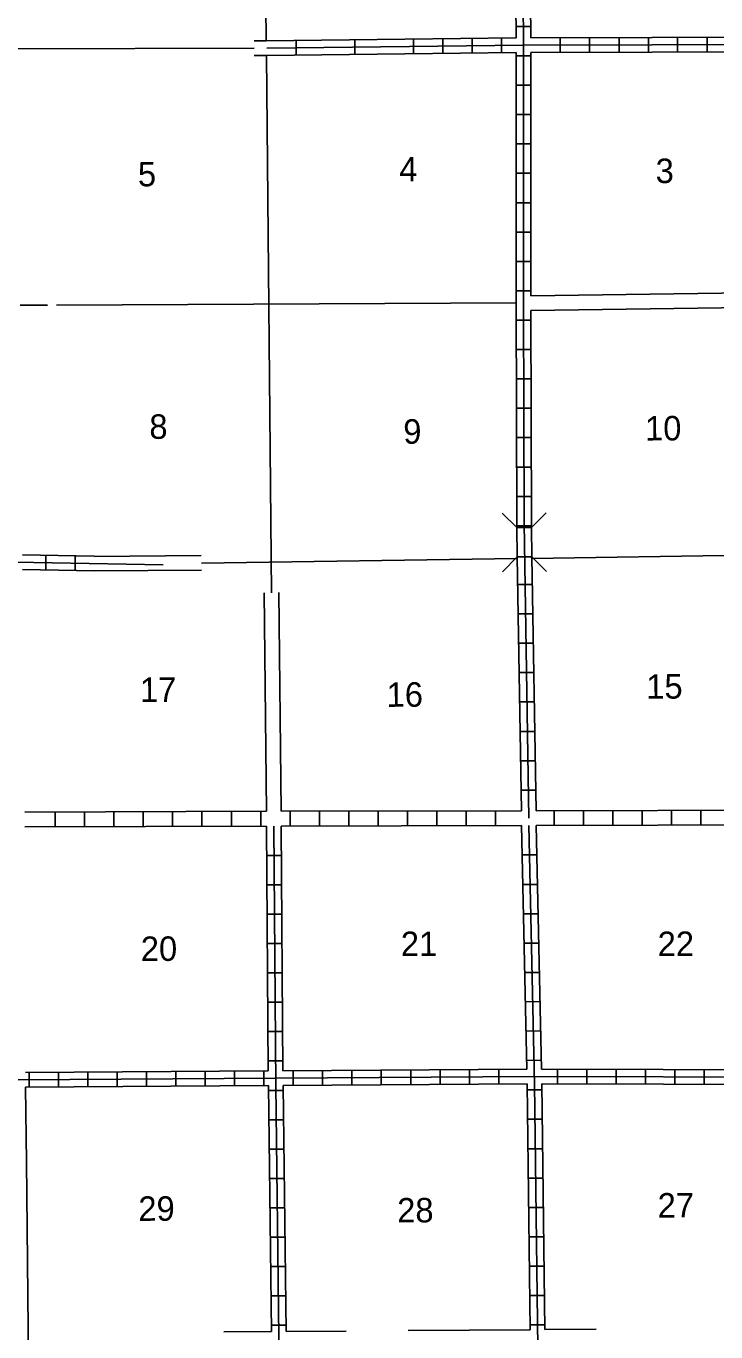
# Model space of a CAD drawing. Extents: x 1590636 to 2162085, y 16166019 to 16543965.
# Drawn here: x 1848298 to 1862400, y 16252386 to 16279061 of the extents above; entities that cross this region are included whole.
import ezdxf

# ---------------------------------------------------------------- set-up
doc = ezdxf.new("R2010")
doc.units = 0
for name, color, linetype in [('L10', 7, 'Continuous'), ('L11', 7, 'Continuous'), ('L13', 7, 'Continuous'), ('L14', 7, 'Continuous'), ('L18', 7, 'Continuous'), ('L8', 7, 'Continuous'), ('L9', 7, 'Continuous')]:
    doc.layers.add(name, color=color, linetype=linetype)

msp = doc.modelspace()

# ---------------------------------------------------------------- linework, layer by layer
at = {"layer": 'L10'}
for p, q in [((1852959, 16278761), (1853208, 16278762)), ((1852960, 16278461), (1853209, 16278462)), ((1863627, 16273620), (1858619, 16273554)), ((1863635, 16273320), (1858619, 16273254))]:
    msp.add_line(p, q, dxfattribs=at)
at = {"layer": 'L11'}
for p, q in [((1849687, 16268229), (1851880, 16268248)), ((1849698, 16267932), (1851886, 16267949)), ((1853167, 16267485), (1853210, 16263020)), ((1853467, 16267488), (1853510, 16263020)), ((1848402, 16247128), (1848303, 16255862)), ((1852338, 16252389), (1853313, 16252395)), ((1853613, 16252395), (1854842, 16252403)), ((1856112, 16252412), (1858605, 16252428)), ((1858905, 16252437), (1859950, 16252444))]:
    msp.add_line(p, q, dxfattribs=at)
at = {"layer": 'L13'}
for p, q in [((1853200, 16279491), (1853208, 16278762)), ((1848086, 16278595), (1852959, 16278611)), ((1853210, 16278462), (1853317, 16267487)), ((1848177, 16273362), (1848736, 16273362)), ((1848919, 16273362), (1858318, 16273407)), ((1858636, 16268186), (1863665, 16268262)), ((1851883, 16268090), (1858336, 16268187))]:
    msp.add_line(p, q, dxfattribs=at)
at = {"layer": 'L18'}
for p, q in [((1858327, 16268820), (1858027, 16269112)), ((1858627, 16268820), (1858927, 16269120)), ((1858327, 16268820), (1858627, 16268820)), ((1858335, 16268220), (1858327, 16268820)), ((1858635, 16268220), (1858627, 16268820)), ((1858335, 16268220), (1858035, 16267912)), ((1858335, 16268220), (1858635, 16268220)), ((1858635, 16268220), (1858935, 16267920))]:
    msp.add_line(p, q, dxfattribs=at)
at = {"layer": 'L8'}
for p, q in [((1858319, 16279054), (1858619, 16279054)), ((1856219, 16278495), (1856219, 16278795)), ((1856819, 16278504), (1856819, 16278804)), ((1857419, 16278512), (1857419, 16278812)), ((1858019, 16278512), (1858019, 16278812)), ((1859219, 16278520), (1859219, 16278820)), ((1859819, 16278529), (1859819, 16278829)), ((1860419, 16278529), (1860419, 16278829)), ((1861019, 16278529), (1861019, 16278829)), ((1861618, 16278529), (1861618, 16278829)), ((1862218, 16278529), (1862218, 16278829)), ((1858319, 16278454), (1858619, 16278454)), ((1858319, 16277854), (1858619, 16277854)), ((1858319, 16277254), (1858619, 16277254)), ((1858319, 16276654), (1858619, 16276654)), ((1858319, 16276054), (1858619, 16276054)), ((1858319, 16275454), (1858619, 16275454)), ((1858319, 16274854), (1858619, 16274854)), ((1858319, 16274254), (1858619, 16274254)), ((1858319, 16273654), (1858619, 16273654)), ((1858319, 16273054), (1858619, 16273054)), ((1858319, 16272454), (1858619, 16272454)), ((1858319, 16271854), (1858619, 16271854)), ((1858319, 16271254), (1858619, 16271254)), ((1858327, 16270654), (1858627, 16270654)), ((1858327, 16270054), (1858627, 16270054)), ((1858327, 16269454), (1858627, 16269454)), ((1858327, 16268854), (1858627, 16268854)), ((1848227, 16268262), (1849687, 16268232)), ((1848702, 16268254), (1848702, 16267954)), ((1849302, 16268237), (1849302, 16267937)), ((1848077, 16268112), (1851102, 16268054)), ((1848227, 16267962), (1849698, 16267932)), ((1858344, 16267654), (1858644, 16267654)), ((1858360, 16267054), (1858660, 16267054)), ((1858369, 16266454), (1858669, 16266454)), ((1858377, 16265854), (1858677, 16265854)), ((1858385, 16265254), (1858685, 16265254)), ((1858394, 16264654), (1858694, 16264654)), ((1858410, 16264054), (1858710, 16264054)), ((1858419, 16263454), (1858719, 16263454)), ((1848894, 16262704), (1848894, 16263004)), ((1849494, 16262704), (1849494, 16263004)), ((1850094, 16262712), (1850094, 16263012)), ((1850694, 16262712), (1850694, 16263012)), ((1851294, 16262712), (1851294, 16263012)), ((1851894, 16262712), (1851894, 16263012)), ((1852494, 16262720), (1852494, 16263020)), ((1853094, 16262720), (1853094, 16263020)), ((1853694, 16262720), (1853694, 16263020)), ((1854294, 16262720), (1854294, 16263020)), ((1854894, 16262720), (1854894, 16263020)), ((1855494, 16262720), (1855494, 16263020)), ((1856094, 16262728), (1856094, 16263028)), ((1856694, 16262728), (1856694, 16263028)), ((1857294, 16262728), (1857294, 16263028)), ((1857894, 16262728), (1857894, 16263028)), ((1859094, 16262728), (1859094, 16263028)), ((1859694, 16262728), (1859694, 16263028)), ((1860294, 16262737), (1860294, 16263037)), ((1860894, 16262737), (1860894, 16263037)), ((1861494, 16262737), (1861494, 16263037)), ((1862093, 16262737), (1862093, 16263037)), ((1853219, 16262120), (1853519, 16262120)), ((1858444, 16262128), (1858744, 16262128)), ((1853219, 16261520), (1853519, 16261520)), ((1858452, 16261528), (1858752, 16261528)), ((1853227, 16260920), (1853527, 16260920)), ((1858469, 16260928), (1858769, 16260928)), ((1853227, 16260320), (1853527, 16260320)), ((1858477, 16260328), (1858777, 16260328)), ((1853235, 16259720), (1853535, 16259720)), ((1858494, 16259728), (1858794, 16259728)), ((1853235, 16259120), (1853535, 16259120)), ((1858510, 16259128), (1858810, 16259137)), ((1853244, 16258520), (1853544, 16258520)), ((1858519, 16258528), (1858819, 16258537)), ((1853252, 16257920), (1853552, 16257920)), ((1858535, 16257928), (1858835, 16257937)), ((1848361, 16257387), (1848361, 16257687)), ((1848961, 16257395), (1848961, 16257695)), ((1849561, 16257395), (1849561, 16257695)), ((1850161, 16257403), (1850161, 16257703)), ((1850760, 16257403), (1850760, 16257703)), ((1851360, 16257403), (1851360, 16257703)), ((1851960, 16257412), (1851960, 16257712)), ((1852560, 16257412), (1852560, 16257712)), ((1853160, 16257420), (1853160, 16257720)), ((1853760, 16257420), (1853760, 16257720)), ((1854360, 16257428), (1854360, 16257728)), ((1854960, 16257428), (1854960, 16257728)), ((1855560, 16257437), (1855560, 16257737)), ((1856160, 16257437), (1856160, 16257737)), ((1856760, 16257445), (1856760, 16257745)), ((1857360, 16257445), (1857360, 16257745)), ((1857960, 16257445), (1857960, 16257745)), ((1859160, 16257453), (1859160, 16257753)), ((1859760, 16257453), (1859760, 16257753)), ((1860360, 16257445), (1860360, 16257745)), ((1860960, 16257445), (1860960, 16257745)), ((1861560, 16257445), (1861560, 16257745)), ((1862160, 16257445), (1862160, 16257745)), ((1853252, 16257320), (1853552, 16257320)), ((1858544, 16257328), (1858844, 16257328)), ((1853260, 16256720), (1853560, 16256720)), ((1858552, 16256728), (1858852, 16256728)), ((1853269, 16256120), (1853569, 16256120)), ((1858560, 16256128), (1858860, 16256128)), ((1853277, 16255520), (1853577, 16255520)), ((1858569, 16255528), (1858869, 16255528)), ((1853285, 16254920), (1853585, 16254920)), ((1858577, 16254928), (1858877, 16254928)), ((1853294, 16254320), (1853594, 16254320)), ((1858585, 16254328), (1858885, 16254328)), ((1853294, 16253720), (1853594, 16253720)), ((1858585, 16253728), (1858885, 16253728)), ((1853302, 16253120), (1853602, 16253120)), ((1858594, 16253128), (1858894, 16253128)), ((1853310, 16252520), (1853610, 16252520)), ((1858602, 16252528), (1858902, 16252528))]:
    msp.add_line(p, q, dxfattribs=at)
for points in [[(1858402, 16289254), (1858410, 16283970), (1858469, 16278820), (1858469, 16273404), (1858477, 16268904), (1858577, 16262878)], [(1858567, 16283970), (1858619, 16278820)], [(1858269, 16283820), (1858319, 16278820)], [(1853219, 16278612), (1858469, 16278670), (1863727, 16278687), (1869027, 16278754), (1874301, 16278787)], [(1856041, 16278794), (1858319, 16278820)], [(1858619, 16278820), (1863577, 16278837)], [(1856041, 16278494), (1858319, 16278520)], [(1858319, 16278520), (1858319, 16273407)], [(1858619, 16278520), (1863577, 16278537)], [(1858619, 16278520), (1858619, 16273554)], [(1858318, 16273407), (1858327, 16268904), (1858327, 16268820)], [(1858619, 16273254), (1858627, 16268904), (1858627, 16268820)], [(1858335, 16268220), (1858427, 16263028)], [(1858635, 16268220), (1858727, 16263028)], [(1848269, 16263004), (1853210, 16263020)], [(1853510, 16263020), (1858427, 16263028)], [(1858727, 16263028), (1863693, 16263045)], [(1848269, 16262704), (1853210, 16262720)], [(1853210, 16262720), (1853244, 16257720)], [(1853360, 16262720), (1853402, 16257420), (1853527, 16247153), (1853585, 16241737), (1853669, 16231170)], [(1853510, 16262720), (1858427, 16262728)], [(1853510, 16262720), (1853544, 16257720)], [(1858427, 16262728), (1858535, 16257753)], [(1858577, 16262728), (1858694, 16257453), (1858819, 16247203), (1858860, 16241912), (1858944, 16236487), (1858994, 16231345)], [(1858727, 16262728), (1863693, 16262745)], [(1858727, 16262728), (1858836, 16257754)], [(1842961, 16257503), (1848136, 16257537), (1853402, 16257570), (1858694, 16257603), (1863960, 16257587), (1869235, 16257637), (1874493, 16257670)], [(1848286, 16257687), (1853244, 16257720)], [(1853544, 16257720), (1858535, 16257753)], [(1858836, 16257754), (1863812, 16257737)], [(1848286, 16257387), (1853252, 16257420)], [(1853252, 16257420), (1853313, 16252395)], [(1853552, 16257420), (1858544, 16257453)], [(1853552, 16257420), (1853613, 16252395)], [(1858544, 16257453), (1858605, 16252428)], [(1858843, 16257453), (1863817, 16257437)], [(1858843, 16257453), (1858905, 16252437)]]:
    msp.add_lwpolyline(points, dxfattribs=at)
at = {"layer": 'L9'}
for p, q in [((1853819, 16278470), (1853819, 16278770)), ((1855019, 16278479), (1855019, 16278779)), ((1848303, 16255862), (1848286, 16257387))]:
    msp.add_line(p, q, dxfattribs=at)
for points in [[(1853208, 16278762), (1856041, 16278794)], [(1853210, 16278462), (1856041, 16278494)]]:
    msp.add_lwpolyline(points, dxfattribs=at)

# ---------------------------------------------------------------- texts
at = {"layer": 'L14'}
for s, p in [('5', (1850585, 16275787)), ('4', (1855927, 16275887)), ('3', (1861169, 16275854)), ('8', (1850819, 16270629)), ('9', (1856010, 16270529)), ('10', (1860952, 16270595)), ('15', (1860977, 16265320)), ('17', (1850627, 16265254)), ('16', (1855669, 16265154)), ('21', (1855960, 16260062)), ('22', (1861210, 16260062)), ('20', (1850644, 16259962)), ('29', (1850594, 16254653)), ('27', (1861210, 16254720)), ('28', (1855885, 16254620))]:
    msp.add_text(s, height=500, rotation=0.2829, dxfattribs=at).set_placement(p)

doc.saveas('drawing.dxf')
